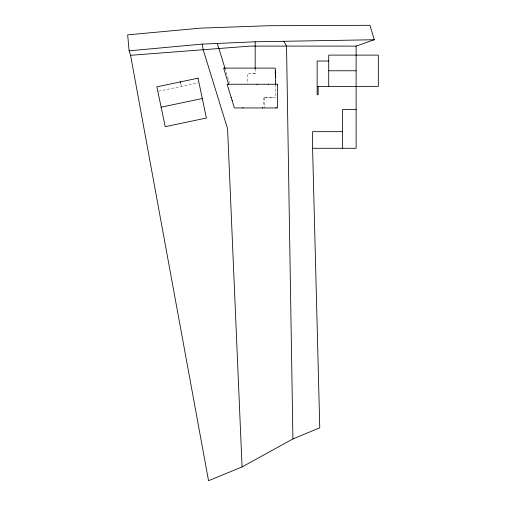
<?xml version="1.0" encoding="UTF-8"?>
<svg xmlns="http://www.w3.org/2000/svg" width="506" height="506" viewBox="0 0 506 506"><rect width="100%" height="100%" fill="white"/><g stroke="black" fill="none" stroke-linecap="round" stroke-linejoin="round"><path stroke-width="0.38" stroke-dasharray="2.53 1.9" d="M158.574 91.225L198.219 82.895M255.176 73.357L247.409 73.357L247.409 83.471M264.29 97.664L275.745 97.664L275.53 84.249M264.29 97.993L263.759 97.993L263.759 106.26L264.29 106.26M224.923 68.114L229.452 82.782M180.901 84.154L181.382 86.431M272.595 97.664L264.29 97.361L264.29 107.955M255.176 68.683L255.176 73.655L250.894 73.357"/><path stroke-width="0.76" d="M130.58 55.312L250.306 46.097L356.116 46.097L374.301 39.74L369.975 25.3L268.477 25.724L200.648 28.127L127.664 34.851L129.138 50.834L130.58 55.312L208.542 480.7L242.064 466.93L292.917 438.942L319.767 427.779L312.594 148.283L312.594 131.674L342.556 131.674M231.172 97.487L231.678 97.329M232.153 100.656L232.659 100.504M161.136 107.177L202.305 98.531M129.138 50.834L202.153 44.104L255.726 41.77L374.301 39.74M275.315 70.935L275.422 77.443M328.717 61.03L317.154 61.03L317.154 94.736L318.154 94.736L318.154 86.431M328.717 70.77L356.116 70.77M317.154 86.431L378.336 86.355L378.336 55.11L328.717 55.11L328.717 86.431M356.116 109.498L342.556 109.498L342.556 148.283M312.594 148.283L356.116 148.283L356.116 46.097M283.866 41.29L286.535 46.097L292.917 438.942M217.308 43.44L225.081 68.614M228.617 84.249L223.639 68.114L275.27 68.114L275.53 84.439M180.421 81.883L180.743 83.395M202.153 44.104L203.191 49.721L227.58 128.733L242.064 466.93M276.08 107.424L276.08 107.955M268.439 84.249L268.439 84.78M262.595 107.424L262.595 107.955M257.149 84.249L257.149 84.78M255.176 41.77L255.176 68.683M242.874 107.424L242.874 107.955M198.029 78.183L156.86 86.83L165.228 126.677L206.397 118.031L198.029 78.183M277.408 84.249L227.086 84.249L234.404 107.955L277.408 107.955L277.408 84.249"/></g></svg>
